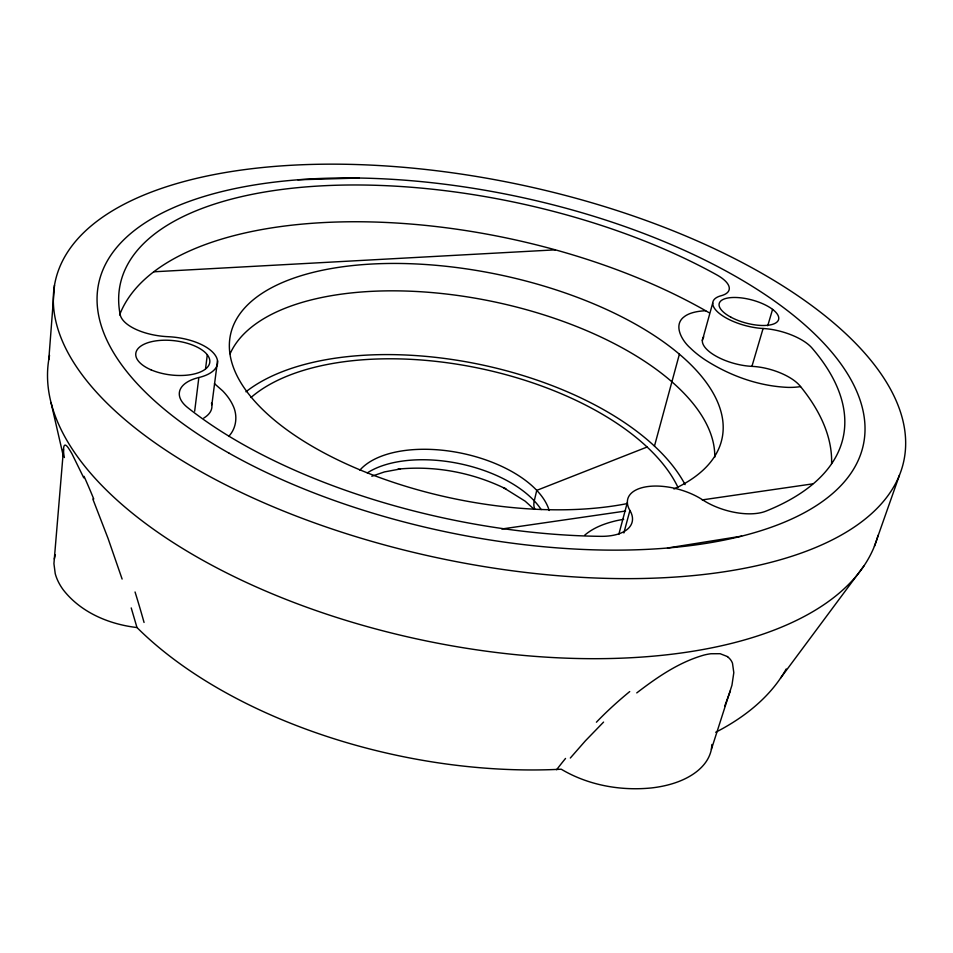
<?xml version="1.0" encoding="UTF-8"?>
<svg xmlns="http://www.w3.org/2000/svg" width="953" height="953" viewBox="0 0 953 953"><rect width="100%" height="100%" fill="white"/><g stroke="black" fill="none" stroke-linecap="round" stroke-linejoin="round"><path stroke-width="1.43" d="M64.387 457.523C63.101 452.365 62.243 437.653 69.498 449.733A39.252 4.277 67.1 0 1 72.094 454.033L83.769 477.858M48.782 359.603L54.5 285.209M63.529 448.97L53.928 563.64L55.238 573.694A112.621 63.482 5.7 0 0 63.208 589.776C80.767 612.434 109.023 624.31 136.982 627.539A366.5 197.259 11.9 0 0 561.234 769.214C588.096 785.212 620.415 791.026 651.328 787.952A116.742 69.39 16.9 0 0 675.963 782.544C691.509 777.148 707.924 766.534 711.403 749.296L731.952 685.231L733.81 672.675L732.5 663.288A99.493 36.702 -28.2 0 0 727.496 656.724M711.403 749.296L711.891 744.484M194.674 411.196L198.843 377.531A45.172 20.871 6.8 0 0 214.723 354.528A45.172 20.871 6.8 0 0 168.073 336.695A43.445 19.227 6.9 0 1 120.149 314.55A369.49 161.807 11.9 0 1 314.43 186.288A369.49 161.807 11.9 0 1 716.704 274.833A36.274 13.818 14.3 0 1 721.099 295.74A37.286 14.438 15.1 0 0 719.872 313.847A37.286 14.438 15.1 0 0 763.091 328.499A38.716 15.439 15.8 0 1 811.92 347.94A369.49 161.807 11.9 0 1 765.855 511.177A45.684 21.514 16.5 0 1 702.695 499.896A47.09 23.11 15.9 0 0 647.218 486.638A47.09 23.11 15.9 0 0 629.921 510.451A47.626 23.992 14.4 0 1 600.855 536.336A369.49 161.807 11.9 0 1 187.658 407.586A46.304 22.241 7.6 0 1 198.843 377.531M205.562 368.68L207.301 354.826M211.84 404.846L217.534 360.818M54.321 559.006L55.274 554.729M618.795 534.407L627.372 502.374M623.87 532.941L629.921 510.451M654.461 446.111L679.394 354.194M702.337 340.495L712.725 303.018M800.103 386.025L800.103 386.025A38.263 15.987 16 0 0 751.929 366.357L763.091 328.499M767.737 325.747L772.573 309.403M730.415 690.746L724.685 706.173M874.425 546.224L899.441 475.225A433.686 191.065 11.9 0 0 332.371 164.154A433.686 191.065 11.9 0 0 206.622 474.808A433.686 191.065 11.9 0 0 899.441 475.225M780.567 678.107L863.978 565.868M228.637 436.438C236.666 428.171 237.905 415.115 232.735 405.001A122.258 59.455 5.6 0 0 222.668 390.873L214.485 383.654M570.323 758.028L585.38 740.838L603.571 722.088M636.759 692.902C657.177 677.238 678.977 662.156 704.005 655.068A41.575 15.248 -28 0 1 710.926 653.746L720.134 653.71L727.651 656.641M584.63 535.252C593.421 527.664 604.559 523.542 615.709 520.862A128.095 66.948 17.1 0 1 623.679 519.325M647.099 447.028L536.753 490.366L534.264 500.861A18.464 12.58 -43.5 0 0 534.788 509.009M371.825 476.238L384.452 471.914L400.439 468.947L398.163 469.102M667.493 548.011L741.601 536.158M501.826 528.986L625.585 511.034M702.194 499.908L812.683 483.874M398.449 469.09C435.176 465.469 472.819 472.605 505.9 488.901L503.41 487.602L525.174 501.183L534.216 509.378M153.767 271.796L555.361 249.841M297.812 179.795L359.162 178.032M705.696 310.738A57.144 22.908 15.2 0 0 684.445 316.563C672.592 324.949 682.05 340.852 690.377 348.059A98.076 39.168 15.7 0 0 704.815 359.65C729.605 375.649 758.517 386.191 788.131 387.394A56.227 22.896 15.7 0 0 800.568 386.596L800.472 386.477M92.822 499.015L108.082 538.493L122.115 579.055M131.216 607.919L136.982 627.539M51.021 402.559L63.315 456.034M556.6 769.726A543.532 228.089 -25.1 0 1 565.522 758.445M786.213 668.97A366.5 197.259 11.9 0 1 715.691 732.273M878.07 535.312A423.978 201.881 11.9 0 1 417.557 639.082A423.978 201.881 11.9 0 1 49.544 355.469M250.973 397.508A233.616 117.684 11.9 0 1 479.859 368.406A233.616 117.684 11.9 0 1 677.893 487.233M359.912 470.115A100.637 52.022 11.9 0 1 462.681 453.449A100.637 52.022 11.9 0 1 549.202 510.498M541.173 509.581A100.268 52.367 11.9 0 0 404.942 460.752A100.268 52.367 11.9 0 0 367.322 472.902M230.102 353.777A248.876 116.862 11.9 0 1 495.465 302.101A248.876 116.862 11.9 0 1 714.75 457.214M245.934 391.79A243.48 122.723 11.9 0 1 481.194 364.725A243.48 122.723 11.9 0 1 685.1 484.624M751.929 366.357A36.857 14.962 15.3 0 1 714.25 355.112A36.857 14.962 15.3 0 1 703.779 336.897M119.613 314.919A364.749 167.24 11.9 0 1 350.907 221.763A364.749 167.24 11.9 0 1 705.768 310.797L706.638 311.297A35.869 14.331 14.4 0 1 708.913 312.667M800.568 386.596A364.749 167.24 11.9 0 1 831.588 463.587M211.471 403.095A44.553 21.538 6.5 0 1 203.787 418.045M627.288 503.577A251.199 114.229 11.9 0 1 235.546 372.623A251.199 114.229 11.9 0 1 527.497 281.433A251.199 114.229 11.9 0 1 673.962 488.996M135.052 591.98A401.213 87.652 65.5 0 1 144.058 622.464M84.043 476.333A93.99 12.627 67.4 0 1 93.751 499.015M596.411 722.207A252.545 104.627 -26.5 0 1 629.719 691.58M229.256 453.283A390.766 171.445 11.9 0 0 858.01 460.847A390.766 171.445 11.9 0 0 355.826 177.985A390.766 171.445 11.9 0 0 229.256 453.283M730.808 317.135A30.758 11.912 15.1 0 0 778.518 319.791A30.758 11.912 15.1 0 0 737.384 297.55A30.758 11.912 15.1 0 0 730.808 317.135M151.098 369.859A37.274 17.214 6.8 0 0 209.648 363.093A37.274 17.214 6.8 0 0 157.602 340.65A37.274 17.214 6.8 0 0 151.098 369.859"/></g></svg>
